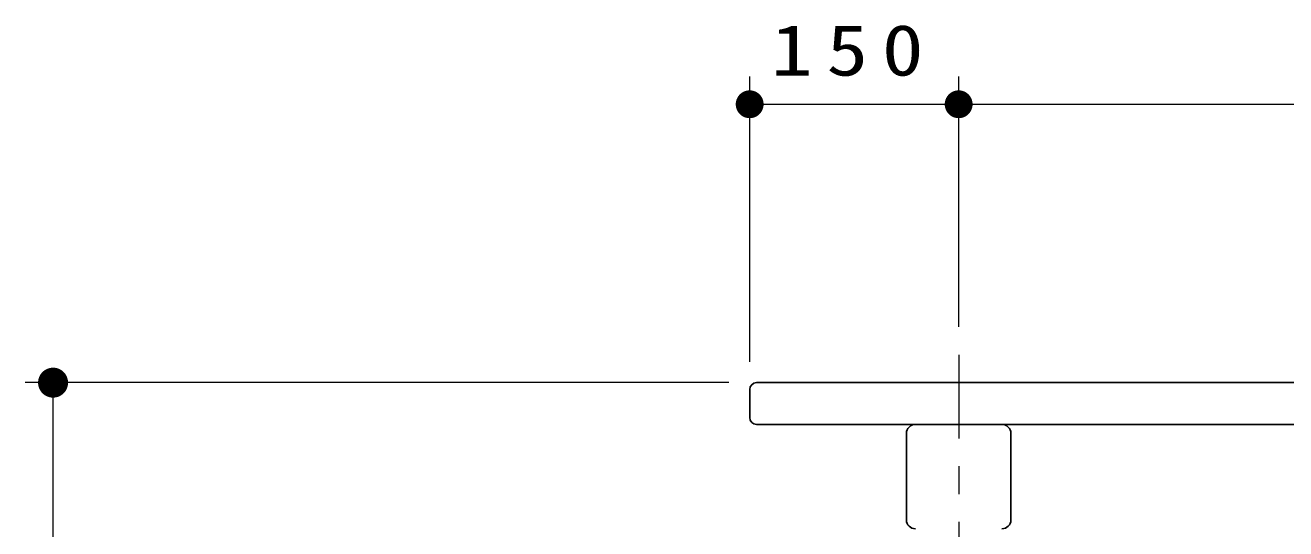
# Model space of a CAD drawing. Units: millimetres on the paper, scale 1:20. Extents: x -365 to 12, y -38 to 257.
# Drawn here: x -321.72 to -276.48, y 120.35 to 138.44 of the extents above; entities that cross this region are included whole.
import ezdxf

# ---------------------------------------------------------------- set-up
doc = ezdxf.new("R2010")
doc.units = ezdxf.units.MM
doc.linetypes.add('USER2', pattern=[6, 3, -1, 1, -1])
doc.layers.add('LY_1', color=7, linetype='Continuous', lineweight=25)
doc.styles.add('ＭＳ ゴシック', font='')
doc.styles.get('ＭＳ ゴシック').set_extended_font_data('MS Gothic')

# ---------------------------------------------------------------- blocks, each defined once
blk = doc.blocks.new('filled_dot')
at = {"color": 0, "linetype": 'Continuous', "lineweight": -2, "const_width": 1.25}
blk.add_lwpolyline([(-0.625, 0, 1), (0.625, 0, 1)], format="xyb", close=True, dxfattribs=at)

msp = doc.modelspace()

# ---------------------------------------------------------------- linework, layer by layer
at = {"layer": 'LY_1', "lineweight": 13}
for p, q in [((-295.717, 126.353), (-295.717, 136.603)), ((-288.217, 127.603), (-288.217, 136.603)), ((-295.717, 135.603), (-288.217, 135.603)), ((-288.217, 135.603), (-243.217, 135.603)), ((-296.467, 125.603), (-321.717, 125.603)), ((-320.717, 106.353), (-320.717, 125.603))]:
    msp.add_line(p, q, dxfattribs=at)
at = {"layer": 'LY_1', "linetype": 'USER2', "lineweight": 13}
msp.add_line((-288.217, 126.603), (-288.217, 85.353), dxfattribs=at)
at = {"layer": 'LY_1', "color": 4}
for p, q in [((-295.717, 125.353), (-295.717, 124.353)), ((-295.467, 125.603), (-235.967, 125.603)), ((-295.467, 124.103), (-235.967, 124.103)), ((-290.092, 123.783), (-290.092, 120.673)), ((-286.342, 123.783), (-286.342, 120.673))]:
    msp.add_line(p, q, dxfattribs=at)
for centre, radius, start, end in [((-295.467, 125.353), 0.25, 90, 180), ((-295.467, 124.353), 0.25, 180, 270), ((-289.772, 123.783), 0.32, 90, 180), ((-286.662, 123.783), 0.32, 0, 90), ((-289.772, 120.673), 0.32, 180, 270), ((-286.662, 120.673), 0.32, 270, 0)]:
    msp.add_arc(centre, radius, start, end, dxfattribs=at)

# ---------------------------------------------------------------- block references
at = {"layer": 'LY_1', "lineweight": 13, "xscale": 0.4, "yscale": 0.4}
msp.add_blockref('filled_dot', (-295.717, 135.603), dxfattribs=at)
at = {"layer": 'LY_1', "lineweight": 13}
for p, xscale, yscale, rotation in [((-288.217, 135.603), 0.4, 0.4, 180), ((-320.717, 125.603), 0.431, 0.431, 270)]:
    msp.add_blockref('filled_dot', p, dxfattribs=dict(at, xscale=xscale, yscale=yscale, rotation=rotation))

# ---------------------------------------------------------------- texts
at = {"layer": 'LY_1', "insert": (-291.967, 136.603), "char_height": 1.833, "attachment_point": 8, "style": 'ＭＳ ゴシック'}
msp.add_mtext('\\T1.33;\\W1.2;150', dxfattribs=at)

doc.saveas('drawing.dxf')
